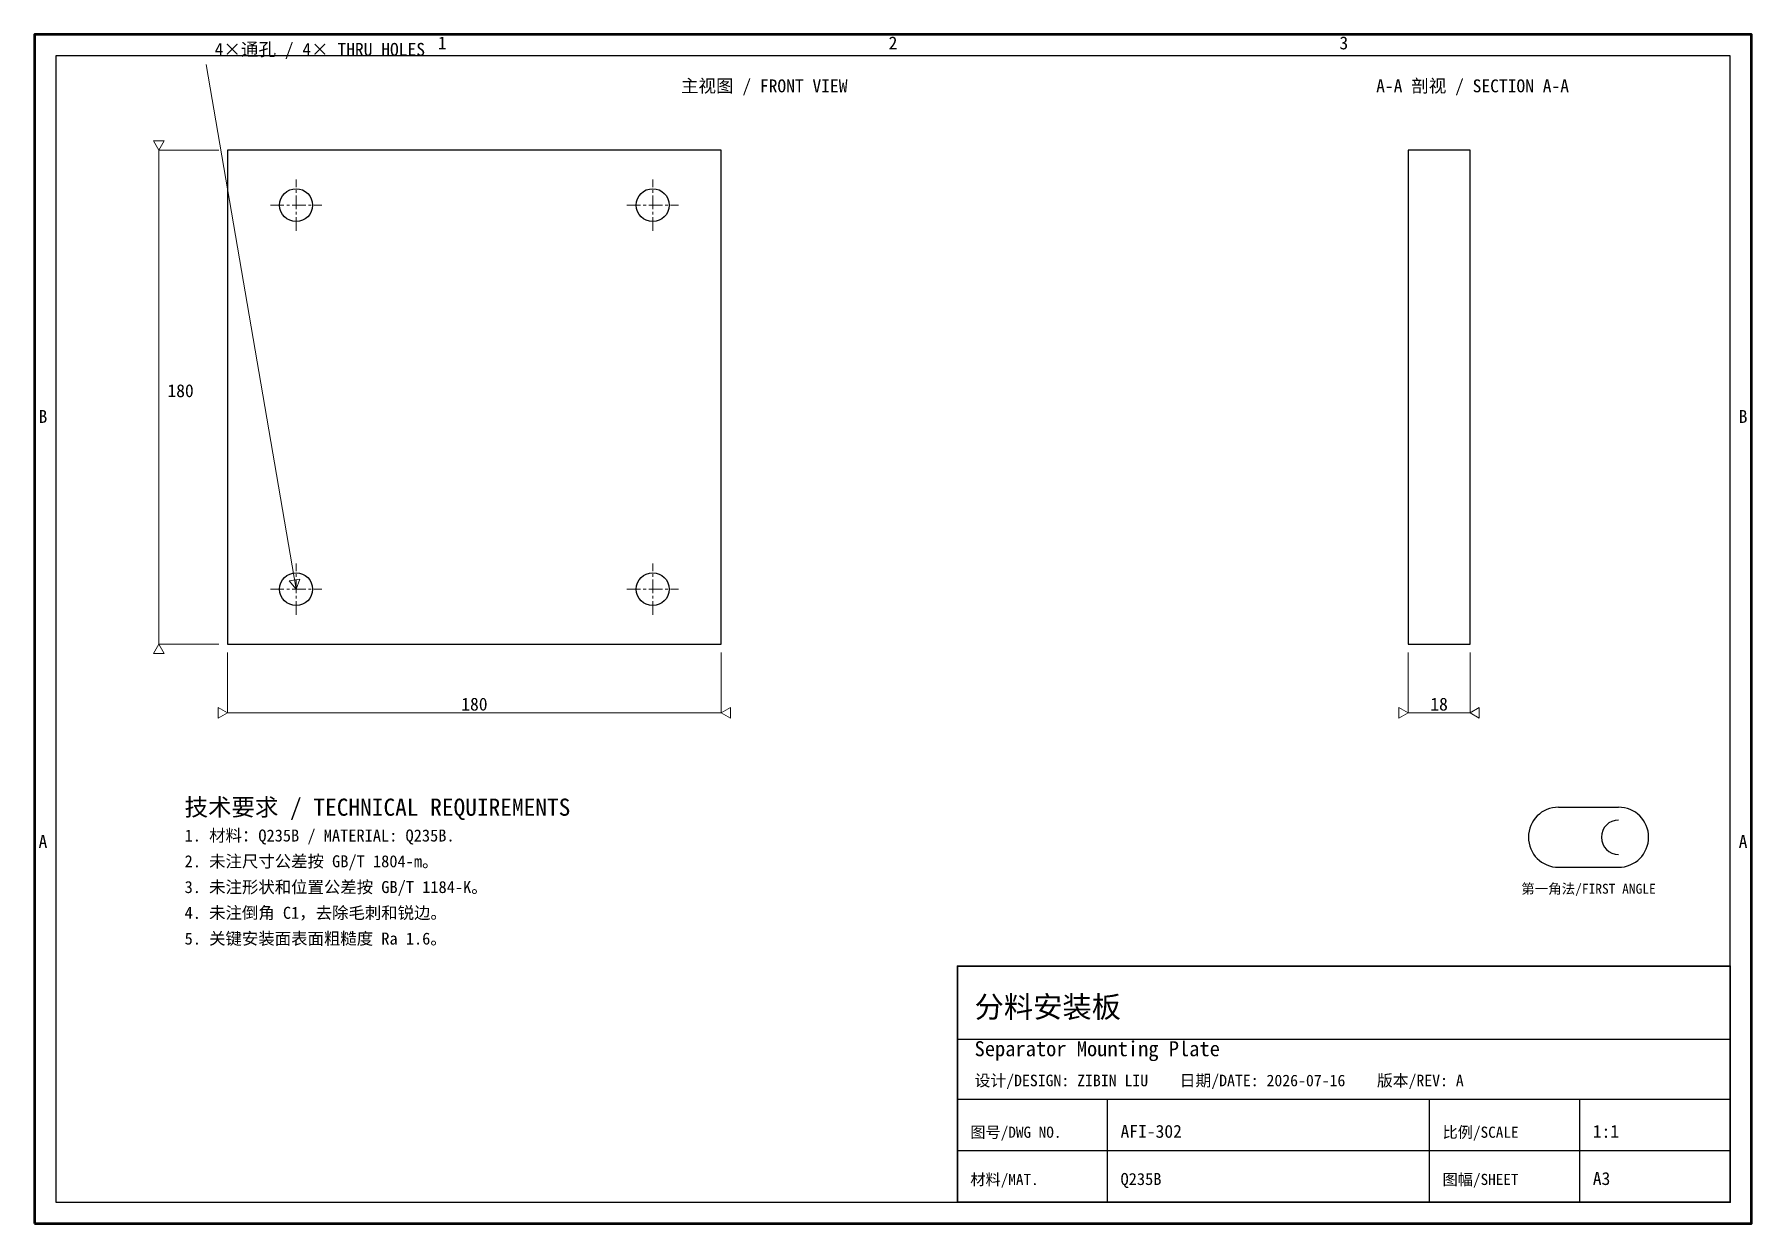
# Model space of a CAD drawing. Header units: millimetres. Extents: x 10 to 410, y 10 to 287.
import ezdxf
from ezdxf.enums import TextEntityAlignment as Align

# ---------------------------------------------------------------- set-up
doc = ezdxf.new("R2010")
doc.units = ezdxf.units.MM
doc.linetypes.add('CENTER', pattern=[5.08, 3.175, -0.635, 0.635, -0.635])
for name, color, linetype in [('BORDER', 7, 'CONTINUOUS'), ('CENTER', 1, 'CENTER'), ('DIM', 4, 'CONTINUOUS'), ('OBJECT', 7, 'CONTINUOUS'), ('TEXT', 7, 'CONTINUOUS')]:
    doc.layers.add(name, color=color, linetype=linetype)
doc.styles.add('CJK', font='simhei.ttf')

msp = doc.modelspace()

# ---------------------------------------------------------------- linework, layer by layer
at = {"layer": 'BORDER', "lineweight": 25}
for p, q in [((225, 53), (405, 53)), ((225, 39), (405, 39)), ((260, 15), (260, 39)), ((335, 15), (335, 39)), ((370, 15), (370, 39)), ((225, 27), (405, 27))]:
    msp.add_line(p, q, dxfattribs=at)
at = {"layer": 'BORDER', "lineweight": 50}
msp.add_lwpolyline([(10, 10), (410, 10), (410, 287), (10, 287)], close=True, dxfattribs=at)
at = {"layer": 'BORDER', "lineweight": 25}
msp.add_lwpolyline([(15, 15), (405, 15), (405, 282), (15, 282)], close=True, dxfattribs=at)
at = {"layer": 'BORDER', "lineweight": 35}
msp.add_lwpolyline([(225, 15), (405, 15), (405, 70), (225, 70)], close=True, dxfattribs=at)
at = {"layer": 'CENTER', "lineweight": 18}
for p, q in [((70.97, 241.22), (70.97, 253.22)), ((154.03, 241.22), (154.03, 253.22)), ((64.97, 247.22), (76.97, 247.22)), ((148.03, 247.22), (160.03, 247.22)), ((70.97, 151.78), (70.97, 163.78)), ((154.03, 151.78), (154.03, 163.78)), ((64.97, 157.78), (76.97, 157.78)), ((148.03, 157.78), (160.03, 157.78))]:
    msp.add_line(p, q, dxfattribs=at)
at = {"layer": 'DIM', "lineweight": 18}
for p, q in [((70.97, 157.78), (50, 280)), ((53, 260), (39, 260)), ((39, 145), (39, 260)), ((53, 145), (39, 145)), ((55, 143), (55, 129)), ((170, 143), (170, 129)), ((330, 143), (330, 129)), ((344.4, 143), (344.4, 129)), ((55, 129), (170, 129)), ((330, 129), (344.4, 129))]:
    msp.add_line(p, q, dxfattribs=at)
for points in [[(39, 260), (40.25, 262.17), (37.75, 262.17)], [(70.97, 157.78), (71.84, 160.12), (69.37, 159.7)], [(39, 145), (37.75, 142.83), (40.25, 142.83)], [(55, 129), (52.83, 130.25), (52.83, 127.75)], [(170, 129), (172.17, 127.75), (172.17, 130.25)], [(330, 129), (327.83, 130.25), (327.83, 127.75)], [(344.4, 129), (346.57, 127.75), (346.57, 130.25)]]:
    msp.add_lwpolyline(points, close=True, dxfattribs=at)
at = {"layer": 'OBJECT', "lineweight": 25}
for points in [[(55, 145), (170, 145), (170, 260), (55, 260)], [(330, 145), (344.4, 145), (344.4, 260), (330, 260)]]:
    msp.add_lwpolyline(points, close=True, dxfattribs=at)
for centre in [(70.97, 247.22), (154.03, 247.22), (70.97, 157.78), (154.03, 157.78)]:
    msp.add_circle(centre, 3.83, dxfattribs=at)
at = {"layer": 'TEXT', "lineweight": 25}
for p, q in [((365, 107), (379, 107)), ((365, 93), (379, 93))]:
    msp.add_line(p, q, dxfattribs=at)
for centre, radius, start, end in [((365, 100), 7, 90, 270), ((379, 100), 4, 90, 270), ((379, 100), 7, -90, 90)]:
    msp.add_arc(centre, radius, start, end, dxfattribs=at)

# ---------------------------------------------------------------- texts
at = {"layer": 'DIM', "style": 'CJK'}
for s, p in [('4×通孔 / 4× THRU HOLES', (52, 282)), ('180', (41, 202.5))]:
    msp.add_text(s, height=3, dxfattribs=at).set_placement(p)
for s, p in [('180', (112.5, 131)), ('18', (337.2, 131))]:
    msp.add_text(s, height=3, dxfattribs=at).set_placement(p, align=Align.MIDDLE_CENTER)
at = {"layer": 'TEXT', "style": 'CJK'}
for s, height, p in [('1', 3, (105, 285)), ('2', 3, (210, 285)), ('3', 3, (315, 285)), ('主视图 / FRONT VIEW', 3, (180, 275)), ('A-A 剖视 / SECTION A-A', 3, (345, 275)), ('B', 3, (12, 198)), ('B', 3, (408, 198)), ('A', 3, (12, 99)), ('A', 3, (408, 99)), ('第一角法/FIRST ANGLE', 2.3, (372, 88))]:
    msp.add_text(s, height=height, dxfattribs=at).set_placement(p, align=Align.MIDDLE_CENTER)
for s, height, p in [('技术要求 / TECHNICAL REQUIREMENTS', 4, (45, 105)), ('1. 材料：Q235B / MATERIAL: Q235B.', 2.8, (45, 99)), ('2. 未注尺寸公差按 GB/T 1804-m。', 2.8, (45, 93)), ('3. 未注形状和位置公差按 GB/T 1184-K。', 2.8, (45, 87)), ('4. 未注倒角 C1，去除毛刺和锐边。', 2.8, (45, 81)), ('5. 关键安装面表面粗糙度 Ra 1.6。', 2.8, (45, 75)), ('分料安装板', 5, (229, 58)), ('Separator Mounting Plate', 3.5, (229, 49)), ('设计/DESIGN: ZIBIN LIU    日期/DATE: 2026-07-16    版本/REV: A', 2.7, (229, 42)), ('图号/DWG NO.', 2.6, (228, 30)), ('AFI-302', 3, (263, 30)), ('比例/SCALE', 2.6, (338, 30)), ('1:1', 3, (373, 30)), ('材料/MAT.', 2.6, (228, 19)), ('Q235B', 2.8, (263, 19)), ('图幅/SHEET', 2.6, (338, 19)), ('A3', 3, (373, 19))]:
    msp.add_text(s, height=height, dxfattribs=at).set_placement(p)

doc.saveas('drawing.dxf')
